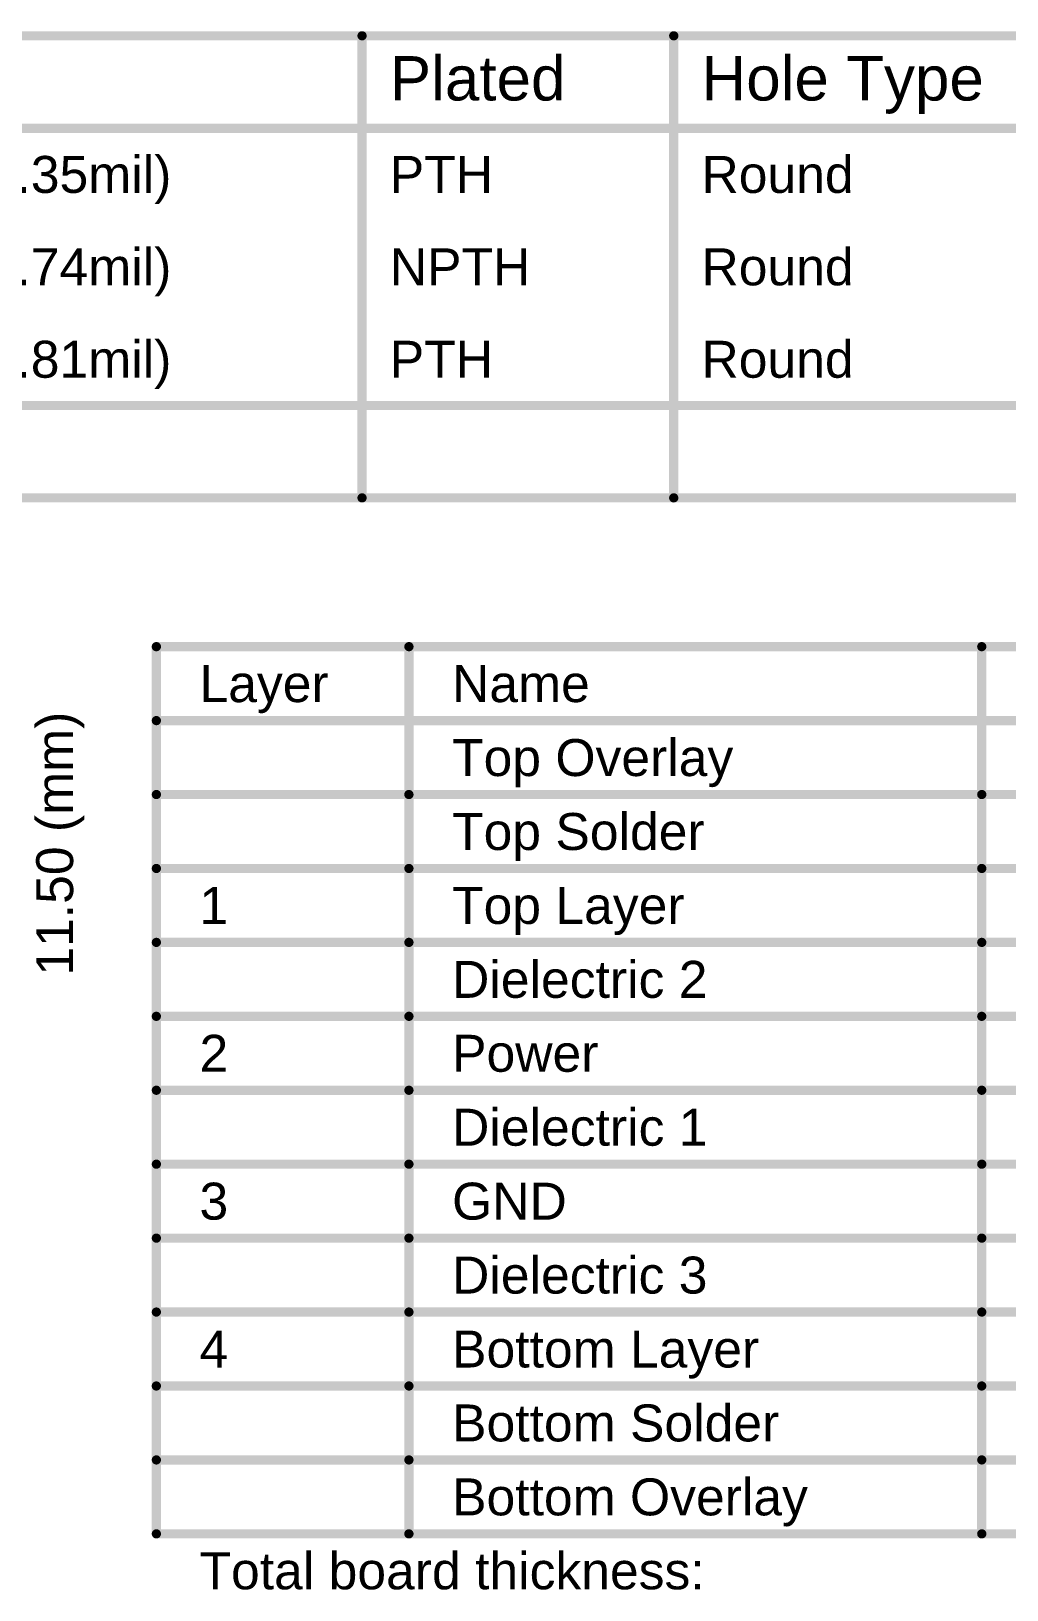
# Model space of a CAD drawing. Header units: inches. Extents: x 0 to 323, y -26 to 38.
# Drawn here: x 42.1 to 82.3, y -26 to 38.3 of the extents above; entities that cross this region are included whole.
import ezdxf

# ---------------------------------------------------------------- set-up
doc = ezdxf.new("R2010")
doc.units = ezdxf.units.IN
for name, color, linetype in [('Dimension', 6, 'Continuous'), ('Drill Drawing', 1, 'Continuous'), ('Fabrication', 56, 'Continuous')]:
    doc.layers.add(name, color=color, linetype=linetype)
doc.styles.add('Arial', font='', dxfattribs={"height": 0.2})
doc.styles.get('Arial').set_extended_font_data('Arial')

msp = doc.modelspace()

# ---------------------------------------------------------------- linework, layer by layer
at = {"layer": 'Drill Drawing'}
for points in [[(0.064, 38.087, 0.381, 0.381, 0), (323.264, 38.087, 0.381, 0.381, 0)], [(55.7, 19.037, 0.381, 0.381, 0), (55.7, 38.087, 0.381, 0.381, 0)], [(68.549, 19.037, 0.381, 0.381, 0), (68.549, 38.087, 0.381, 0.381, 0)], [(0.064, 34.277, 0.381, 0.381, 0), (323.264, 34.277, 0.381, 0.381, 0)], [(0.064, 22.847, 0.381, 0.381, 0), (323.264, 22.847, 0.381, 0.381, 0)], [(0.064, 19.037, 0.381, 0.381, 0), (323.264, 19.037, 0.381, 0.381, 0)]]:
    msp.add_lwpolyline(points, format="xyseb", dxfattribs=at)
for points in [[(55.605, 38.087, 0.191, 0.191, 1), (55.795, 38.087, 0.191, 0.191, 1)], [(68.454, 38.087, 0.191, 0.191, 1), (68.645, 38.087, 0.191, 0.191, 1)], [(55.605, 19.037, 0.191, 0.191, 1), (55.795, 19.037, 0.191, 0.191, 1)], [(68.454, 19.037, 0.191, 0.191, 1), (68.645, 19.037, 0.191, 0.191, 1)]]:
    msp.add_lwpolyline(points, format="xyseb", close=True, dxfattribs=at)
at = {"layer": 'Fabrication'}
for points in [[(47.221, 12.903, 0.381, 0.381, 0), (162.506, 12.903, 0.381, 0.381, 0)], [(47.221, -23.673, 0.381, 0.381, 0), (47.221, 12.903, 0.381, 0.381, 0)], [(57.633, -23.673, 0.381, 0.381, 0), (57.633, 12.903, 0.381, 0.381, 0)], [(81.248, -23.673, 0.381, 0.381, 0), (81.248, 12.903, 0.381, 0.381, 0)], [(47.221, 9.855, 0.381, 0.381, 0), (162.506, 9.855, 0.381, 0.381, 0)], [(47.221, 6.807, 0.381, 0.381, 0), (57.633, 6.807, 0.381, 0.381, 0)], [(57.633, 6.807, 0.381, 0.381, 0), (81.248, 6.807, 0.381, 0.381, 0)], [(81.248, 6.807, 0.381, 0.381, 0), (103.086, 6.807, 0.381, 0.381, 0)], [(47.221, 3.759, 0.381, 0.381, 0), (57.633, 3.759, 0.381, 0.381, 0)], [(57.633, 3.759, 0.381, 0.381, 0), (81.248, 3.759, 0.381, 0.381, 0)], [(81.248, 3.759, 0.381, 0.381, 0), (103.086, 3.759, 0.381, 0.381, 0)], [(47.221, 0.711, 0.381, 0.381, 0), (57.633, 0.711, 0.381, 0.381, 0)], [(57.633, 0.711, 0.381, 0.381, 0), (81.248, 0.711, 0.381, 0.381, 0)], [(81.248, 0.711, 0.381, 0.381, 0), (103.086, 0.711, 0.381, 0.381, 0)], [(47.221, -2.337, 0.381, 0.381, 0), (57.633, -2.337, 0.381, 0.381, 0)], [(57.633, -2.337, 0.381, 0.381, 0), (81.248, -2.337, 0.381, 0.381, 0)], [(81.248, -2.337, 0.381, 0.381, 0), (103.086, -2.337, 0.381, 0.381, 0)], [(47.221, -5.385, 0.381, 0.381, 0), (57.633, -5.385, 0.381, 0.381, 0)], [(57.633, -5.385, 0.381, 0.381, 0), (81.248, -5.385, 0.381, 0.381, 0)], [(81.248, -5.385, 0.381, 0.381, 0), (103.086, -5.385, 0.381, 0.381, 0)], [(47.221, -8.433, 0.381, 0.381, 0), (57.633, -8.433, 0.381, 0.381, 0)], [(57.633, -8.433, 0.381, 0.381, 0), (81.248, -8.433, 0.381, 0.381, 0)], [(81.248, -8.433, 0.381, 0.381, 0), (103.086, -8.433, 0.381, 0.381, 0)], [(47.221, -11.481, 0.381, 0.381, 0), (57.633, -11.481, 0.381, 0.381, 0)], [(57.633, -11.481, 0.381, 0.381, 0), (81.248, -11.481, 0.381, 0.381, 0)], [(81.248, -11.481, 0.381, 0.381, 0), (103.086, -11.481, 0.381, 0.381, 0)], [(47.221, -14.529, 0.381, 0.381, 0), (57.633, -14.529, 0.381, 0.381, 0)], [(57.633, -14.529, 0.381, 0.381, 0), (81.248, -14.529, 0.381, 0.381, 0)], [(81.248, -14.529, 0.381, 0.381, 0), (103.086, -14.529, 0.381, 0.381, 0)], [(47.221, -17.577, 0.381, 0.381, 0), (57.633, -17.577, 0.381, 0.381, 0)], [(57.633, -17.577, 0.381, 0.381, 0), (81.248, -17.577, 0.381, 0.381, 0)], [(81.248, -17.577, 0.381, 0.381, 0), (103.086, -17.577, 0.381, 0.381, 0)], [(47.221, -20.625, 0.381, 0.381, 0), (57.633, -20.625, 0.381, 0.381, 0)], [(57.633, -20.625, 0.381, 0.381, 0), (81.248, -20.625, 0.381, 0.381, 0)], [(81.248, -20.625, 0.381, 0.381, 0), (103.086, -20.625, 0.381, 0.381, 0)], [(47.221, -23.673, 0.381, 0.381, 0), (57.633, -23.673, 0.381, 0.381, 0)], [(57.633, -23.673, 0.381, 0.381, 0), (81.248, -23.673, 0.381, 0.381, 0)], [(81.248, -23.673, 0.381, 0.381, 0), (103.086, -23.673, 0.381, 0.381, 0)]]:
    msp.add_lwpolyline(points, format="xyseb", dxfattribs=at)
for points in [[(47.126, 12.903, 0.191, 0.191, 1), (47.316, 12.903, 0.191, 0.191, 1)], [(47.126, 12.903, 0.191, 0.191, 1), (47.316, 12.903, 0.191, 0.191, 1)], [(57.537, 12.903, 0.191, 0.191, 1), (57.728, 12.903, 0.191, 0.191, 1)], [(81.153, 12.903, 0.191, 0.191, 1), (81.343, 12.903, 0.191, 0.191, 1)], [(47.126, 9.855, 0.191, 0.191, 1), (47.316, 9.855, 0.191, 0.191, 1)], [(47.126, 6.807, 0.191, 0.191, 1), (47.316, 6.807, 0.191, 0.191, 1)], [(57.537, 6.807, 0.191, 0.191, 1), (57.728, 6.807, 0.191, 0.191, 1)], [(57.537, 6.807, 0.191, 0.191, 1), (57.728, 6.807, 0.191, 0.191, 1)], [(81.153, 6.807, 0.191, 0.191, 1), (81.343, 6.807, 0.191, 0.191, 1)], [(81.153, 6.807, 0.191, 0.191, 1), (81.343, 6.807, 0.191, 0.191, 1)], [(47.126, 3.759, 0.191, 0.191, 1), (47.316, 3.759, 0.191, 0.191, 1)], [(57.537, 3.759, 0.191, 0.191, 1), (57.728, 3.759, 0.191, 0.191, 1)], [(57.537, 3.759, 0.191, 0.191, 1), (57.728, 3.759, 0.191, 0.191, 1)], [(81.153, 3.759, 0.191, 0.191, 1), (81.343, 3.759, 0.191, 0.191, 1)], [(81.153, 3.759, 0.191, 0.191, 1), (81.343, 3.759, 0.191, 0.191, 1)], [(47.126, 0.711, 0.191, 0.191, 1), (47.316, 0.711, 0.191, 0.191, 1)], [(57.537, 0.711, 0.191, 0.191, 1), (57.728, 0.711, 0.191, 0.191, 1)], [(57.537, 0.711, 0.191, 0.191, 1), (57.728, 0.711, 0.191, 0.191, 1)], [(81.153, 0.711, 0.191, 0.191, 1), (81.343, 0.711, 0.191, 0.191, 1)], [(81.153, 0.711, 0.191, 0.191, 1), (81.343, 0.711, 0.191, 0.191, 1)], [(47.126, -2.337, 0.191, 0.191, 1), (47.316, -2.337, 0.191, 0.191, 1)], [(57.537, -2.337, 0.191, 0.191, 1), (57.728, -2.337, 0.191, 0.191, 1)], [(57.537, -2.337, 0.191, 0.191, 1), (57.728, -2.337, 0.191, 0.191, 1)], [(81.153, -2.337, 0.191, 0.191, 1), (81.343, -2.337, 0.191, 0.191, 1)], [(81.153, -2.337, 0.191, 0.191, 1), (81.343, -2.337, 0.191, 0.191, 1)], [(47.126, -5.385, 0.191, 0.191, 1), (47.316, -5.385, 0.191, 0.191, 1)], [(57.537, -5.385, 0.191, 0.191, 1), (57.728, -5.385, 0.191, 0.191, 1)], [(57.537, -5.385, 0.191, 0.191, 1), (57.728, -5.385, 0.191, 0.191, 1)], [(81.153, -5.385, 0.191, 0.191, 1), (81.343, -5.385, 0.191, 0.191, 1)], [(81.153, -5.385, 0.191, 0.191, 1), (81.343, -5.385, 0.191, 0.191, 1)], [(47.126, -8.433, 0.191, 0.191, 1), (47.316, -8.433, 0.191, 0.191, 1)], [(57.537, -8.433, 0.191, 0.191, 1), (57.728, -8.433, 0.191, 0.191, 1)], [(57.537, -8.433, 0.191, 0.191, 1), (57.728, -8.433, 0.191, 0.191, 1)], [(81.153, -8.433, 0.191, 0.191, 1), (81.343, -8.433, 0.191, 0.191, 1)], [(81.153, -8.433, 0.191, 0.191, 1), (81.343, -8.433, 0.191, 0.191, 1)], [(47.126, -11.481, 0.191, 0.191, 1), (47.316, -11.481, 0.191, 0.191, 1)], [(57.537, -11.481, 0.191, 0.191, 1), (57.728, -11.481, 0.191, 0.191, 1)], [(57.537, -11.481, 0.191, 0.191, 1), (57.728, -11.481, 0.191, 0.191, 1)], [(81.153, -11.481, 0.191, 0.191, 1), (81.343, -11.481, 0.191, 0.191, 1)], [(81.153, -11.481, 0.191, 0.191, 1), (81.343, -11.481, 0.191, 0.191, 1)], [(47.126, -14.529, 0.191, 0.191, 1), (47.316, -14.529, 0.191, 0.191, 1)], [(57.537, -14.529, 0.191, 0.191, 1), (57.728, -14.529, 0.191, 0.191, 1)], [(57.537, -14.529, 0.191, 0.191, 1), (57.728, -14.529, 0.191, 0.191, 1)], [(81.153, -14.529, 0.191, 0.191, 1), (81.343, -14.529, 0.191, 0.191, 1)], [(81.153, -14.529, 0.191, 0.191, 1), (81.343, -14.529, 0.191, 0.191, 1)], [(47.126, -17.577, 0.191, 0.191, 1), (47.316, -17.577, 0.191, 0.191, 1)], [(57.537, -17.577, 0.191, 0.191, 1), (57.728, -17.577, 0.191, 0.191, 1)], [(57.537, -17.577, 0.191, 0.191, 1), (57.728, -17.577, 0.191, 0.191, 1)], [(81.153, -17.577, 0.191, 0.191, 1), (81.343, -17.577, 0.191, 0.191, 1)], [(81.153, -17.577, 0.191, 0.191, 1), (81.343, -17.577, 0.191, 0.191, 1)], [(47.126, -20.625, 0.191, 0.191, 1), (47.316, -20.625, 0.191, 0.191, 1)], [(57.537, -20.625, 0.191, 0.191, 1), (57.728, -20.625, 0.191, 0.191, 1)], [(57.537, -20.625, 0.191, 0.191, 1), (57.728, -20.625, 0.191, 0.191, 1)], [(81.153, -20.625, 0.191, 0.191, 1), (81.343, -20.625, 0.191, 0.191, 1)], [(81.153, -20.625, 0.191, 0.191, 1), (81.343, -20.625, 0.191, 0.191, 1)], [(47.126, -23.673, 0.191, 0.191, 1), (47.316, -23.673, 0.191, 0.191, 1)], [(47.126, -23.673, 0.191, 0.191, 1), (47.316, -23.673, 0.191, 0.191, 1)], [(57.537, -23.673, 0.191, 0.191, 1), (57.728, -23.673, 0.191, 0.191, 1)], [(57.537, -23.673, 0.191, 0.191, 1), (57.728, -23.673, 0.191, 0.191, 1)], [(57.537, -23.673, 0.191, 0.191, 1), (57.728, -23.673, 0.191, 0.191, 1)], [(81.153, -23.673, 0.191, 0.191, 1), (81.343, -23.673, 0.191, 0.191, 1)], [(81.153, -23.673, 0.191, 0.191, 1), (81.343, -23.673, 0.191, 0.191, 1)], [(81.153, -23.673, 0.191, 0.191, 1), (81.343, -23.673, 0.191, 0.191, 1)]]:
    msp.add_lwpolyline(points, format="xyseb", close=True, dxfattribs=at)

# ---------------------------------------------------------------- texts
at = {"layer": 'Dimension', "style": 'Arial'}
msp.add_text('11.50 (mm)', height=1.524, rotation=90, dxfattribs=at).set_placement((43.79, -0.66))
at = {"layer": 'Drill Drawing', "style": 'Arial'}
for s, height, p in [('Plated', 1.8288, (56.843, 35.42)), ('Hole Type', 1.8288, (69.692, 35.42)), ('1.025mm (40.35mil)', 1.524, (28.911, 31.61)), ('PTH', 1.524, (56.843, 31.61)), ('Round', 1.524, (69.692, 31.61)), ('2.000mm (78.74mil)', 1.524, (28.911, 27.8)), ('NPTH', 1.524, (56.843, 27.8)), ('Round', 1.524, (69.692, 27.8)), ('0.300mm (11.81mil)', 1.524, (28.911, 23.99)), ('PTH', 1.524, (56.843, 23.99)), ('Round', 1.524, (69.692, 23.99))]:
    msp.add_text(s, height=height, dxfattribs=at).set_placement(p)
at = {"layer": 'Fabrication', "style": 'Arial'}
for s, p in [('Layer', (48.999, 10.617)), ('Name', (59.411, 10.617)), ('Top Overlay', (59.411, 7.569)), ('Top Solder', (59.411, 4.521)), ('1', (48.999, 1.473)), ('Top Layer', (59.411, 1.473)), ('Dielectric 2', (59.411, -1.575)), ('2', (48.999, -4.623)), ('Power', (59.411, -4.623)), ('Dielectric 1', (59.411, -7.671)), ('3', (48.999, -10.719)), ('GND', (59.411, -10.719)), ('Dielectric 3', (59.411, -13.767)), ('4', (48.999, -16.815)), ('Bottom Layer', (59.411, -16.815)), ('Bottom Solder', (59.411, -19.863)), ('Bottom Overlay', (59.411, -22.911)), ('Total board thickness:', (48.999, -25.959))]:
    msp.add_text(s, height=1.524, dxfattribs=at).set_placement(p)

doc.saveas('drawing.dxf')
